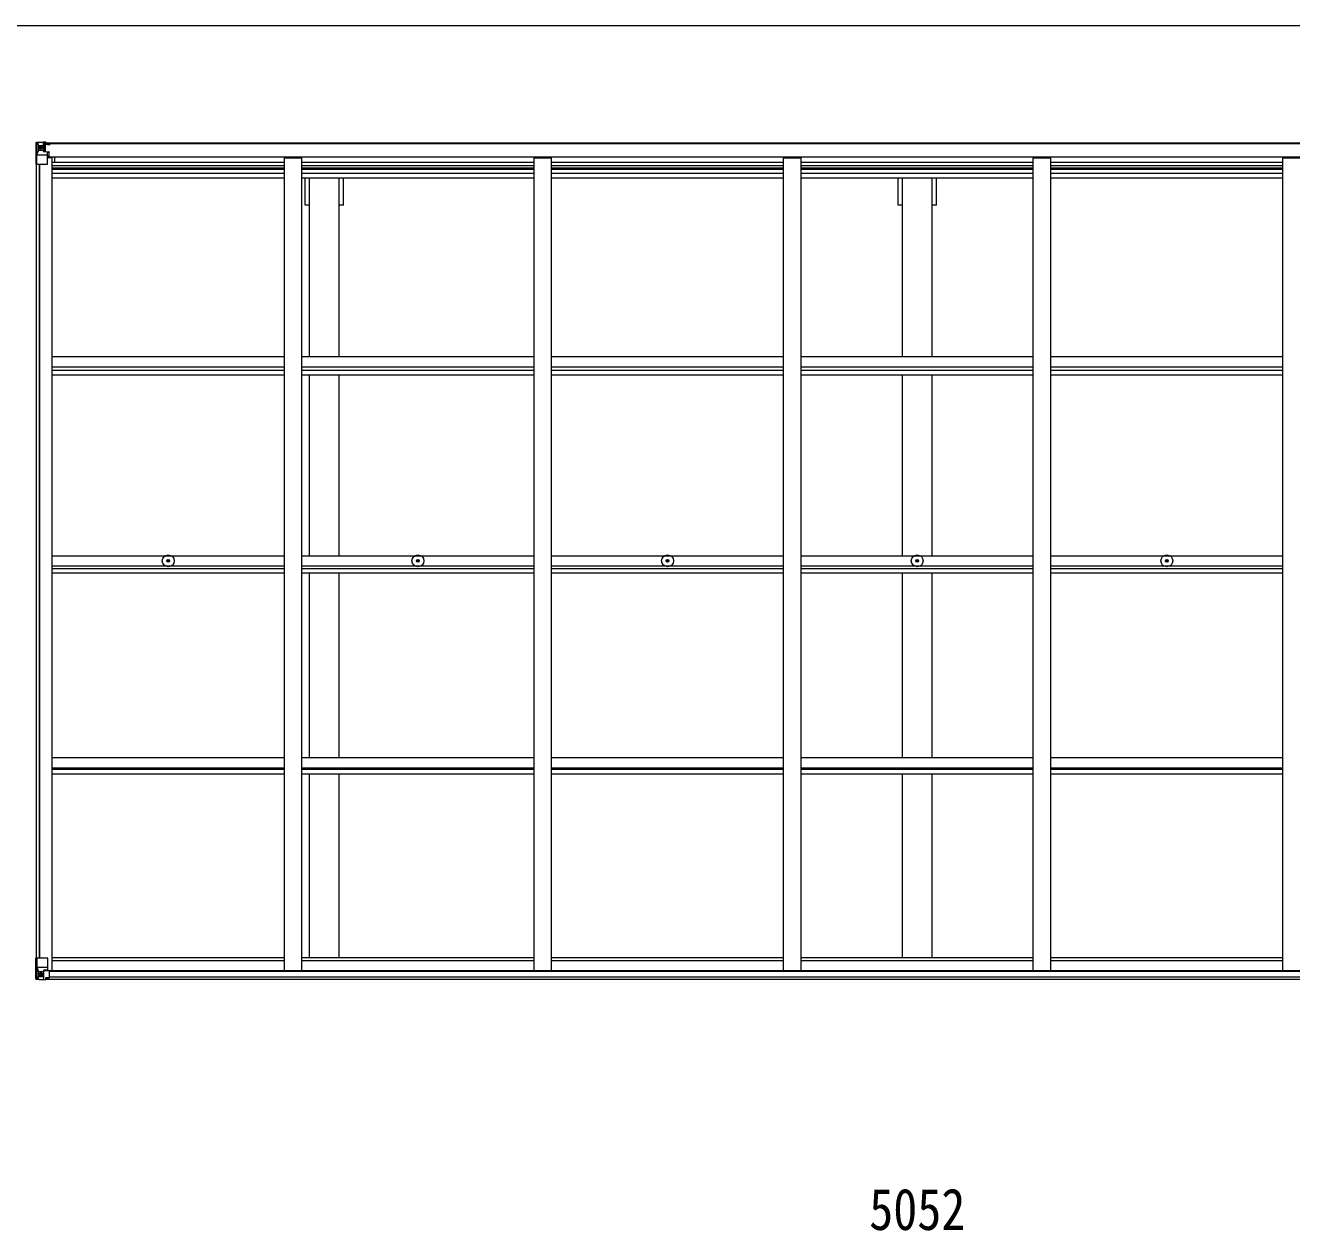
# Model space of a CAD drawing. Units: millimetres at full size, sheet at 1:25; details may follow other scales. Extents: x -6988 to 7066, y -4877 to 4823.
# Drawn here: x -8 to 3624, y 1367 to 4823 of the extents above; entities that cross this region are included whole.
import ezdxf
from ezdxf.enums import TextEntityAlignment as Align

# ---------------------------------------------------------------- set-up
doc = ezdxf.new("R2010")
doc.units = ezdxf.units.MM
doc.header["$LTSCALE"] = 25
for name, color, linetype, lineweight in [('0-1_本体', 4, 'Continuous', 9), ('0-2_部品', 7, 'Continuous', 9), ('0-A_寸法', 6, 'Continuous', 9), ('F-0_240', 7, 'Continuous', 9)]:
    doc.layers.add(name, color=color, linetype=linetype, lineweight=lineweight)
doc.styles.add('ＭＳ ゴシック', font='')
doc.styles.get('ＭＳ ゴシック').set_extended_font_data('MS Gothic')

msp = doc.modelspace()

# ---------------------------------------------------------------- linework, layer by layer
at = {"layer": '0-1_本体'}
for p, q in [((45.63, 4485.62), (5054.63, 4485.62)), ((45.63, 4483.56), (5054.63, 4483.56)), ((56.13, 4443.71), (69.13, 4443.71)), ((69.13, 2113.18), (69.13, 4443.71)), ((76.63, 4445.36), (5023.63, 4445.36)), ((76.63, 4430.28), (76.63, 4445.36)), ((735.13, 4443.29), (785.13, 4443.29)), ((735.13, 2113.18), (735.13, 4443.29)), ((785.13, 2113.18), (785.13, 4443.29)), ((1451.13, 4443.29), (1501.13, 4443.29)), ((1451.13, 2113.18), (1451.13, 4443.29)), ((1501.13, 2113.18), (1501.13, 4443.29)), ((2167.13, 4443.29), (2217.13, 4443.29)), ((2167.13, 2113.18), (2167.13, 4443.29)), ((2217.13, 2113.18), (2217.13, 4443.29)), ((2883.13, 4443.29), (2933.13, 4443.29)), ((2883.13, 2113.18), (2883.13, 4443.29)), ((2933.13, 2113.18), (2933.13, 4443.29)), ((3599.13, 4443.29), (3649.13, 4443.29)), ((3599.13, 2113.18), (3599.13, 4443.29)), ((24.13, 2149.53), (24.13, 4424.63)), ((33.13, 2149.53), (33.13, 4424.63)), ((33.83, 2149.53), (33.83, 4424.63)), ((69.13, 4430.28), (735.13, 4430.28)), ((69.13, 4420.92), (735.13, 4420.92)), ((69.13, 4413.85), (735.13, 4413.85)), ((69.13, 4410.06), (735.13, 4410.06)), ((69.13, 4398.71), (735.13, 4398.71)), ((785.13, 4430.28), (1451.13, 4430.28)), ((785.13, 4420.92), (1451.13, 4420.92)), ((785.13, 4413.85), (1451.13, 4413.85)), ((785.13, 4410.06), (1451.13, 4410.06)), ((785.13, 4398.71), (1451.13, 4398.71)), ((1501.13, 4430.28), (2167.13, 4430.28)), ((1501.13, 4420.92), (2167.13, 4420.92)), ((1501.13, 4413.85), (2167.13, 4413.85)), ((1501.13, 4410.06), (2167.13, 4410.06)), ((1501.13, 4398.71), (2167.13, 4398.71)), ((2217.13, 4430.28), (2883.13, 4430.28)), ((2217.13, 4420.92), (2883.13, 4420.92)), ((2217.13, 4413.85), (2883.13, 4413.85)), ((2217.13, 4410.06), (2883.13, 4410.06)), ((2217.13, 4398.71), (2883.13, 4398.71)), ((2933.13, 4430.28), (3599.13, 4430.28)), ((2933.13, 4420.92), (3599.13, 4420.92)), ((2933.13, 4413.85), (3599.13, 4413.85)), ((2933.13, 4410.06), (3599.13, 4410.06)), ((2933.13, 4398.71), (3599.13, 4398.71)), ((69.13, 4385.89), (735.13, 4385.89)), ((785.13, 4385.89), (1451.13, 4385.89)), ((807.63, 3873.1), (807.63, 4385.89)), ((892.63, 3873.1), (892.63, 4385.89)), ((905.13, 4306.89), (905.13, 4385.89)), ((1501.13, 4385.89), (2167.13, 4385.89)), ((2217.13, 4385.89), (2883.13, 4385.89)), ((2507.63, 3873.1), (2507.63, 4385.89)), ((2592.63, 3873.1), (2592.63, 4385.89)), ((2605.13, 4306.89), (2605.13, 4385.89)), ((2933.13, 4385.89), (3599.13, 4385.89)), ((905.13, 4306.89), (892.63, 4306.89)), ((2605.13, 4306.89), (2592.63, 4306.89)), ((69.13, 3873.1), (735.13, 3873.1)), ((785.13, 3873.1), (1451.13, 3873.1)), ((1501.13, 3873.1), (2167.13, 3873.1)), ((2217.13, 3873.1), (2883.13, 3873.1)), ((2933.13, 3873.1), (3599.13, 3873.1)), ((69.13, 3844.14), (735.13, 3844.14)), ((69.13, 3834.03), (735.13, 3834.03)), ((69.13, 3821.17), (735.13, 3821.17)), ((785.13, 3844.14), (1451.13, 3844.14)), ((785.13, 3834.03), (1451.13, 3834.03)), ((785.13, 3821.17), (1451.13, 3821.17)), ((807.63, 3302.29), (807.63, 3821.17)), ((892.63, 3302.29), (892.63, 3821.17)), ((1501.13, 3844.14), (2167.13, 3844.14)), ((1501.13, 3834.03), (2167.13, 3834.03)), ((1501.13, 3821.17), (2167.13, 3821.17)), ((2217.13, 3844.14), (2883.13, 3844.14)), ((2217.13, 3834.03), (2883.13, 3834.03)), ((2217.13, 3821.17), (2883.13, 3821.17)), ((2507.63, 3302.29), (2507.63, 3821.17)), ((2592.63, 3302.29), (2592.63, 3821.17)), ((2933.13, 3844.14), (3599.13, 3844.14)), ((2933.13, 3834.03), (3599.13, 3834.03)), ((2933.13, 3821.17), (3599.13, 3821.17)), ((69.13, 3302.29), (735.13, 3302.29)), ((69.13, 3272.85), (735.13, 3272.85)), ((785.13, 3302.29), (1451.13, 3302.29)), ((785.13, 3272.85), (1451.13, 3272.85)), ((1501.13, 3302.29), (2167.13, 3302.29)), ((1501.13, 3272.85), (2167.13, 3272.85)), ((2217.13, 3302.29), (2883.13, 3302.29)), ((2217.13, 3272.85), (2883.13, 3272.85)), ((2933.13, 3302.29), (3599.13, 3302.29)), ((2933.13, 3272.85), (3599.13, 3272.85)), ((69.13, 3265.72), (735.13, 3265.72)), ((69.13, 3252.75), (735.13, 3252.75)), ((785.13, 3265.72), (1451.13, 3265.72)), ((785.13, 3252.75), (1451.13, 3252.75)), ((807.63, 2723.88), (807.63, 3252.75)), ((892.63, 2723.88), (892.63, 3252.75)), ((1501.13, 3265.72), (2167.13, 3265.72)), ((1501.13, 3252.75), (2167.13, 3252.75)), ((2217.13, 3265.72), (2883.13, 3265.72)), ((2217.13, 3252.75), (2883.13, 3252.75)), ((2507.63, 2723.88), (2507.63, 3252.75)), ((2592.63, 2723.88), (2592.63, 3252.75)), ((2933.13, 3265.72), (3599.13, 3265.72)), ((2933.13, 3252.75), (3599.13, 3252.75)), ((69.13, 2723.88), (735.13, 2723.88)), ((69.13, 2694.08), (735.13, 2694.08)), ((69.13, 2690.3), (735.13, 2690.3)), ((785.13, 2723.88), (1451.13, 2723.88)), ((785.13, 2694.08), (1451.13, 2694.08)), ((785.13, 2690.3), (1451.13, 2690.3)), ((1501.13, 2723.88), (2167.13, 2723.88)), ((1501.13, 2694.08), (2167.13, 2694.08)), ((1501.13, 2690.3), (2167.13, 2690.3)), ((2217.13, 2723.88), (2883.13, 2723.88)), ((2217.13, 2694.08), (2883.13, 2694.08)), ((2217.13, 2690.3), (2883.13, 2690.3)), ((2933.13, 2723.88), (3599.13, 2723.88)), ((2933.13, 2694.08), (3599.13, 2694.08)), ((2933.13, 2690.3), (3599.13, 2690.3)), ((69.13, 2677.27), (735.13, 2677.27)), ((785.13, 2677.27), (1451.13, 2677.27)), ((807.63, 2150.4), (807.63, 2677.27)), ((892.63, 2150.4), (892.63, 2677.27)), ((1501.13, 2677.27), (2167.13, 2677.27)), ((2217.13, 2677.27), (2883.13, 2677.27)), ((2507.63, 2150.4), (2507.63, 2677.27)), ((2592.63, 2150.4), (2592.63, 2677.27)), ((2933.13, 2677.27), (3599.13, 2677.27)), ((69.13, 2150.4), (735.13, 2150.4)), ((785.13, 2150.4), (1451.13, 2150.4)), ((1501.13, 2150.4), (2167.13, 2150.4)), ((2217.13, 2150.4), (2883.13, 2150.4)), ((2933.13, 2150.4), (3599.13, 2150.4)), ((60.09, 2113.16), (5040.17, 2113.16)), ((60.63, 2110.81), (5039.63, 2110.81)), ((69.13, 2141.27), (735.13, 2141.27)), ((785.13, 2141.27), (1451.13, 2141.27)), ((1501.13, 2141.27), (2167.13, 2141.27)), ((2217.13, 2141.27), (2883.13, 2141.27)), ((2933.13, 2141.27), (3599.13, 2141.27)), ((50.63, 2087.73), (5049.63, 2087.73)), ((60.63, 2095.15), (5039.63, 2095.15))]:
    msp.add_line(p, q, dxfattribs=at)
for points in [[(807.63, 4306.89), (795.13, 4306.89), (795.13, 4385.89)], [(2507.63, 4306.89), (2495.13, 4306.89), (2495.13, 4385.89)]]:
    msp.add_lwpolyline(points, dxfattribs=at)
at = {"layer": '0-2_部品'}
for p, q in [((22.13, 4485.56), (22.13, 4485.52)), ((23.07, 4486.57), (23.07, 4486.57)), ((23.07, 4486.52), (23.07, 4486.56)), ((32.04, 4486.95), (24.12, 4486.48)), ((24.98, 4485.51), (24.97, 4485.44)), ((24.97, 4424.85), (24.97, 4485.44)), ((28.94, 4482.06), (26.21, 4485.73)), ((29.8, 4478.56), (32.13, 4478.61)), ((29.8, 4465.08), (29.8, 4478.56)), ((44.13, 4487.74), (32.13, 4486.96)), ((32.13, 4478.61), (44.13, 4478.61)), ((37.61, 4471.41), (37.61, 4470.45)), ((43.13, 4478.61), (44.13, 4478.61)), ((50.63, 4488.25), (44.13, 4487.85)), ((44.13, 4461.76), (44.13, 4487.85)), ((44.13, 4486.97), (50.63, 4487.37)), ((45.63, 4482.15), (44.13, 4482.15)), ((45.63, 4478.61), (44.13, 4478.61)), ((50.63, 4486.44), (45.63, 4486.35)), ((46.13, 4481.79), (45.63, 4481.79)), ((49.63, 4476.86), (45.63, 4476.86)), ((49.63, 4468.65), (45.63, 4468.65)), ((45.74, 4480.49), (49.63, 4480.49)), ((46.13, 4482.81), (46.13, 4480.86)), ((54.13, 4482.81), (46.13, 4482.81)), ((54.13, 4482.79), (46.13, 4482.79)), ((56.13, 4480.94), (46.13, 4480.86)), ((46.13, 4480.69), (46.13, 4480.86)), ((46.13, 4480.86), (46.13, 4480.86)), ((49.63, 4460.75), (49.63, 4480.72)), ((50.63, 4487.37), (50.63, 4488.25)), ((50.63, 4486.85), (50.63, 4487.37)), ((50.63, 4486.85), (50.63, 4486.44)), ((50.63, 4486.44), (50.63, 4485.62)), ((55.63, 4486.05), (55.63, 4485.62)), ((55.93, 4486.05), (55.63, 4486.05)), ((55.93, 4486.05), (57.62, 4485.62)), ((56.13, 4482.55), (61.13, 4482.55)), ((56.13, 4480.94), (56.13, 4482.55)), ((61.13, 4483.56), (61.13, 4482.55)), ((61.13, 4482.55), (62.13, 4482.55)), ((62.13, 4482.55), (62.13, 4483.56)), ((62.13, 4482.55), (62.13, 4480.99)), ((62.13, 4480.87), (62.13, 4480.99)), ((25.52, 4451.73), (29.66, 4463.82)), ((25.52, 4451.73), (32.13, 4451.52)), ((32.13, 4465.05), (29.8, 4465.08)), ((32.13, 4465.05), (44.13, 4465.05)), ((32.13, 4465.05), (32.13, 4465.05)), ((32.13, 4451.52), (56.13, 4451.52)), ((45.63, 4465.05), (44.13, 4465.05)), ((44.96, 4461.5), (55.3, 4459.84)), ((44.96, 4460.86), (44.96, 4461.5)), ((55.3, 4459.21), (44.96, 4460.86)), ((55.3, 4459.84), (55.3, 4459.21)), ((55.58, 4459.77), (59.63, 4459.73)), ((56.13, 4425.85), (56.13, 4458.95)), ((60.63, 4447.85), (56.13, 4447.85)), ((76.63, 4444.54), (56.13, 4444.54)), ((60.63, 4459.72), (59.63, 4459.73)), ((59.63, 4458), (60.63, 4458)), ((60.63, 4444.54), (60.63, 4459.72)), ((24.97, 4424.85), (55.13, 4424.85)), ((399.89, 3288.08), (400.99, 3288.1)), ((399.89, 3287.08), (400.99, 3287.06)), ((400.99, 3288.1), (401.51, 3288.2)), ((400.99, 3287.06), (401.51, 3286.96)), ((401.61, 3288.72), (401.51, 3288.2)), ((401.61, 3286.44), (401.51, 3286.96)), ((401.63, 3289.82), (401.61, 3288.72)), ((401.63, 3285.33), (401.61, 3286.44)), ((402.63, 3289.82), (402.65, 3288.72)), ((402.63, 3285.33), (402.65, 3286.44)), ((402.65, 3288.72), (402.75, 3288.2)), ((402.65, 3286.44), (402.75, 3286.96)), ((403.27, 3288.1), (402.75, 3288.2)), ((403.27, 3287.06), (402.75, 3286.96)), ((404.38, 3288.08), (403.27, 3288.1)), ((404.38, 3287.08), (403.27, 3287.06)), ((1115.89, 3288.08), (1116.99, 3288.1)), ((1115.89, 3287.08), (1116.99, 3287.06)), ((1116.99, 3288.1), (1117.51, 3288.2)), ((1116.99, 3287.06), (1117.51, 3286.96)), ((1117.61, 3288.72), (1117.51, 3288.2)), ((1117.61, 3286.44), (1117.51, 3286.96)), ((1117.63, 3289.82), (1117.61, 3288.72)), ((1117.63, 3285.33), (1117.61, 3286.44)), ((1118.63, 3289.82), (1118.65, 3288.72)), ((1118.63, 3285.33), (1118.65, 3286.44)), ((1118.65, 3288.72), (1118.75, 3288.2)), ((1118.65, 3286.44), (1118.75, 3286.96)), ((1119.27, 3288.1), (1118.75, 3288.2)), ((1119.27, 3287.06), (1118.75, 3286.96)), ((1120.38, 3288.08), (1119.27, 3288.1)), ((1120.38, 3287.08), (1119.27, 3287.06)), ((1831.89, 3288.08), (1832.99, 3288.1)), ((1831.89, 3287.08), (1832.99, 3287.06)), ((1832.99, 3288.1), (1833.51, 3288.2)), ((1832.99, 3287.06), (1833.51, 3286.96)), ((1833.61, 3288.72), (1833.51, 3288.2)), ((1833.61, 3286.44), (1833.51, 3286.96)), ((1833.63, 3289.82), (1833.61, 3288.72)), ((1833.63, 3285.33), (1833.61, 3286.44)), ((1834.63, 3289.82), (1834.65, 3288.72)), ((1834.63, 3285.33), (1834.65, 3286.44)), ((1834.65, 3288.72), (1834.75, 3288.2)), ((1834.65, 3286.44), (1834.75, 3286.96)), ((1835.27, 3288.1), (1834.75, 3288.2)), ((1835.27, 3287.06), (1834.75, 3286.96)), ((1836.38, 3288.08), (1835.27, 3288.1)), ((1836.38, 3287.08), (1835.27, 3287.06)), ((2547.89, 3288.08), (2548.99, 3288.1)), ((2547.89, 3287.08), (2548.99, 3287.06)), ((2548.99, 3288.1), (2549.51, 3288.2)), ((2548.99, 3287.06), (2549.51, 3286.96)), ((2549.61, 3288.72), (2549.51, 3288.2)), ((2549.61, 3286.44), (2549.51, 3286.96)), ((2549.63, 3289.82), (2549.61, 3288.72)), ((2549.63, 3285.33), (2549.61, 3286.44)), ((2550.63, 3289.82), (2550.65, 3288.72)), ((2550.63, 3285.33), (2550.65, 3286.44)), ((2550.65, 3288.72), (2550.75, 3288.2)), ((2550.65, 3286.44), (2550.75, 3286.96)), ((2551.27, 3288.1), (2550.75, 3288.2)), ((2551.27, 3287.06), (2550.75, 3286.96)), ((2552.38, 3288.08), (2551.27, 3288.1)), ((2552.38, 3287.08), (2551.27, 3287.06)), ((3263.89, 3288.08), (3264.99, 3288.1)), ((3263.89, 3287.08), (3264.99, 3287.06)), ((3264.99, 3288.1), (3265.51, 3288.2)), ((3264.99, 3287.06), (3265.51, 3286.96)), ((3265.61, 3288.72), (3265.51, 3288.2)), ((3265.61, 3286.44), (3265.51, 3286.96)), ((3265.63, 3289.82), (3265.61, 3288.72)), ((3265.63, 3285.33), (3265.61, 3286.44)), ((3266.63, 3289.82), (3266.65, 3288.72)), ((3266.63, 3285.33), (3266.65, 3286.44)), ((3266.65, 3288.72), (3266.75, 3288.2)), ((3266.65, 3286.44), (3266.75, 3286.96)), ((3267.27, 3288.1), (3266.75, 3288.2)), ((3267.27, 3287.06), (3266.75, 3286.96)), ((3268.38, 3288.08), (3267.27, 3288.1)), ((3268.38, 3287.08), (3267.27, 3287.06)), ((22.13, 2149.53), (55.13, 2149.53)), ((22.13, 2088.82), (22.13, 2149.53)), ((24.97, 2149.53), (24.97, 2088.94)), ((56.13, 2148.53), (56.13, 2115.43)), ((25.52, 2122.65), (32.13, 2122.86)), ((25.52, 2122.65), (29.66, 2110.56)), ((32.13, 2109.33), (29.8, 2109.3)), ((29.8, 2109.3), (29.8, 2095.83)), ((32.13, 2122.86), (56.13, 2122.86)), ((32.13, 2109.33), (32.13, 2109.33)), ((44.13, 2109.33), (32.13, 2109.33)), ((44.13, 2113.31), (50.63, 2113.31)), ((44.13, 2113.31), (44.13, 2086.53)), ((55.31, 2115.17), (44.96, 2113.52)), ((44.96, 2113.52), (44.96, 2113.31)), ((47.65, 2113.31), (55.31, 2114.54)), ((50.63, 2113.31), (59.63, 2113.28)), ((55.31, 2114.54), (55.31, 2115.17)), ((60.63, 2112.37), (60.63, 2092.22)), ((23.07, 2087.86), (23.07, 2087.82)), ((32.04, 2087.43), (24.12, 2087.9)), ((24.98, 2088.87), (24.97, 2088.94)), ((28.94, 2092.32), (26.21, 2088.65)), ((29.8, 2095.83), (32.13, 2095.77)), ((32.13, 2095.77), (44.13, 2095.77)), ((44.13, 2086.64), (32.13, 2087.43)), ((36.65, 2102.97), (36.65, 2103.93)), ((50.63, 2086.13), (50.63, 2092.07)), ((59.63, 2091.5), (50.63, 2091.45))]:
    msp.add_line(p, q, dxfattribs=at)
for points in [[(22.13, 4485.52), (22.13, 4424.85), (24.97, 4424.85)], [(23.07, 4486.57), (32.13, 4487.12), (44.13, 4487.85)], [(35.69, 4472.37), (34.73, 4472.37), (34.73, 4473.33), (35.69, 4473.33)], [(36.65, 4474.29), (36.65, 4475.25), (37.61, 4475.25), (37.61, 4474.29)], [(37.61, 4470.45), (36.65, 4470.45), (36.65, 4471.41)], [(38.57, 4473.33), (39.53, 4473.33), (39.53, 4472.37), (38.57, 4472.37)], [(50.63, 4486.85), (45.63, 4486.85), (45.63, 4461.39)], [(46.13, 4481.79), (54.13, 4481.79), (54.13, 4483.56)], [(61.13, 4480.82), (46.13, 4480.69), (46.13, 4480.69)], [(56.13, 4480.94), (56.13, 4480.93), (62.13, 4480.99)], [(59.63, 4459.73), (59.63, 4458), (56.13, 4457.98)], [(23.07, 2087.82), (32.13, 2087.26), (50.63, 2086.13)], [(35.69, 2101.05), (34.73, 2101.05), (34.73, 2102.01), (35.69, 2102.01)], [(36.65, 2103.93), (37.61, 2103.93), (37.61, 2102.97)], [(37.61, 2100.09), (37.61, 2099.13), (36.65, 2099.13), (36.65, 2100.09)], [(38.57, 2102.01), (39.53, 2102.01), (39.53, 2101.05), (38.57, 2101.05)], [(60.63, 2092.22), (60.62, 2092.11), (50.63, 2092.07)]]:
    msp.add_lwpolyline(points, dxfattribs=at)
for centre, radius in [((37.13, 4472.85), 5.3), ((402.13, 3287.58), 17), ((402.13, 3287.58), 4), ((1118.13, 3287.58), 17), ((1118.13, 3287.58), 4), ((1834.13, 3287.58), 17), ((1834.13, 3287.58), 4), ((2550.13, 3287.58), 17), ((2550.13, 3287.58), 4), ((3266.13, 3287.58), 17), ((3266.13, 3287.58), 4), ((37.13, 2101.53), 5.3)]:
    msp.add_circle(centre, radius, dxfattribs=at)
for centre, radius, start, end in [((23.13, 4485.57), 1, 93.50017, 180.00079), ((23.13, 4485.56), 0.999, 93.4424, 179.95083), ((23.13, 4485.52), 0.999, 93.4424, 179.95083), ((24.28, 4499.17), 12.7, 269.24466, 275.10311), ((26.26, 4485.56), 1.28, 131.17831, 182.45895), ((35.69, 4474.29), 0.96, 270, 0), ((35.69, 4471.41), 0.96, 0, 90), ((38.57, 4474.29), 0.96, 180, 270), ((38.57, 4471.41), 0.96, 90, 180), ((46.13, 4483.31), 0.5, 179.99802, 269.99691), ((46.13, 4483.29), 0.5, 180.00109, 270.00109), ((46.13, 4480.36), 0.5, 90.52895, 180.04464), ((46.14, 4480.18), 0.513, 91.88028, 181.04707), ((61.27, 4488.51), 7.69, 268.96999, 276.43426), ((45.07, 4462.43), 0.937, 182.32209, 263.26766), ((45.07, 4461.79), 0.937, 182.32209, 263.26766), ((55.2, 4458.91), 0.937, 2.32209, 83.26766), ((55.2, 4458.28), 0.937, 2.32209, 83.26766), ((55.13, 4425.85), 1, 270, 0), ((402.13, 3287.58), 2.3, 167.44414, 192.55586), ((402.13, 3287.58), 2.3, 77.44414, 102.55586), ((402.13, 3287.58), 2.3, 257.44414, 282.55586), ((402.13, 3287.58), 2.3, 347.44414, 12.55586), ((1118.13, 3287.58), 2.3, 167.44414, 192.55586), ((1118.13, 3287.58), 2.3, 77.44414, 102.55586), ((1118.13, 3287.58), 2.3, 257.44414, 282.55586), ((1118.13, 3287.58), 2.3, 347.44414, 12.55586), ((1834.13, 3287.58), 2.3, 167.44414, 192.55586), ((1834.13, 3287.58), 2.3, 77.44414, 102.55586), ((1834.13, 3287.58), 2.3, 257.44414, 282.55586), ((1834.13, 3287.58), 2.3, 347.44414, 12.55586), ((2550.13, 3287.58), 2.3, 167.44414, 192.55586), ((2550.13, 3287.58), 2.3, 77.44414, 102.55586), ((2550.13, 3287.58), 2.3, 257.44414, 282.55586), ((2550.13, 3287.58), 2.3, 347.44414, 12.55586), ((3266.13, 3287.58), 2.3, 167.44414, 192.55586), ((3266.13, 3287.58), 2.3, 77.44414, 102.55586), ((3266.13, 3287.58), 2.3, 257.44414, 282.55586), ((3266.13, 3287.58), 2.3, 347.44414, 12.55586), ((55.13, 2148.53), 1, 0, 90), ((45.07, 2112.59), 0.937, 96.73234, 129.06602), ((55.2, 2116.1), 0.937, 276.73234, 357.67791), ((55.2, 2115.47), 0.937, 276.73234, 357.67791), ((23.13, 2088.86), 0.999, 180.04917, 266.5576), ((23.13, 2088.82), 0.999, 180.04917, 266.5576), ((23.13, 2088.81), 1, 179.99921, 266.49983), ((24.28, 2075.21), 12.7, 84.89689, 90.75534), ((26.26, 2088.82), 1.28, 177.54105, 228.82169), ((35.69, 2102.97), 0.96, 270, 0), ((35.69, 2100.09), 0.96, 0, 90), ((38.57, 2102.97), 0.96, 180, 270), ((38.57, 2100.09), 0.96, 90, 180)]:
    msp.add_arc(centre, radius, start, end, dxfattribs=at)
for centre, major_axis, ratio, start_param, end_param in [((224.07, 4498.88), (201, 12.36), 0.060933, 3.1373463, 3.1378449), ((25.07, 4486.64), (2, 0.12), 0.060933, 3.1378449, 4.2119296), ((25.26, 4483.55), (-0.02, 3), 0.466854, 5.5234897, 6.1575023), ((26.93, 4478.47), (0.03, 5), 0.573921, 4.7320603, 5.5159136), ((-49.62, 4478.61), (81.75, 0), 0.061163, 0, 0.0007725), ((26.24, 4454.08), (0.85, 2.32), 0.403757, 2.3087461, 3.2744049), ((28.39, 4465.11), (0, 3), 0.468246, 4.2703918, 4.7058971), ((26.24, 2120.3), (0.85, -2.32), 0.403757, 3.0087805, 3.9744392), ((28.39, 2109.28), (0, -3), 0.468246, 1.5772882, 2.0127935), ((59.63, 2112.38), (1, -0.021), 0.906239, 0.0187047, 1.589501), ((25.07, 2087.74), (2, -0.12), 0.060933, 2.0712557, 3.1453404), ((224.07, 2075.51), (201, -12.36), 0.060933, 3.1453404, 3.145839), ((25.26, 2090.84), (-0.02, -3), 0.466854, 0.125683, 0.7596956), ((26.93, 2095.91), (0.03, -5), 0.573921, 0.7672717, 1.551125), ((-49.62, 2095.77), (81.75, 0), 0.061163, 6.2824128, 6.2831853), ((59.63, 2092.21), (1, 0.012), 0.707053, 4.7036637, 6.124411)]:
    msp.add_ellipse(centre, major_axis=major_axis, ratio=ratio, start_param=start_param, end_param=end_param, dxfattribs=at)
at = {"layer": 'F-0_240', "color": 5}
msp.add_line((-6987.88, 4822.79), (6712.12, 4822.79), dxfattribs=at)

# ---------------------------------------------------------------- texts
at = {"layer": '0-A_寸法', "color": 7, "style": 'ＭＳ ゴシック', "width": 0.85}
msp.add_text('5052', height=119.1, dxfattribs=at).set_placement((2412.63, 1333.36), align=Align.BOTTOM_LEFT)

doc.saveas('drawing.dxf')
